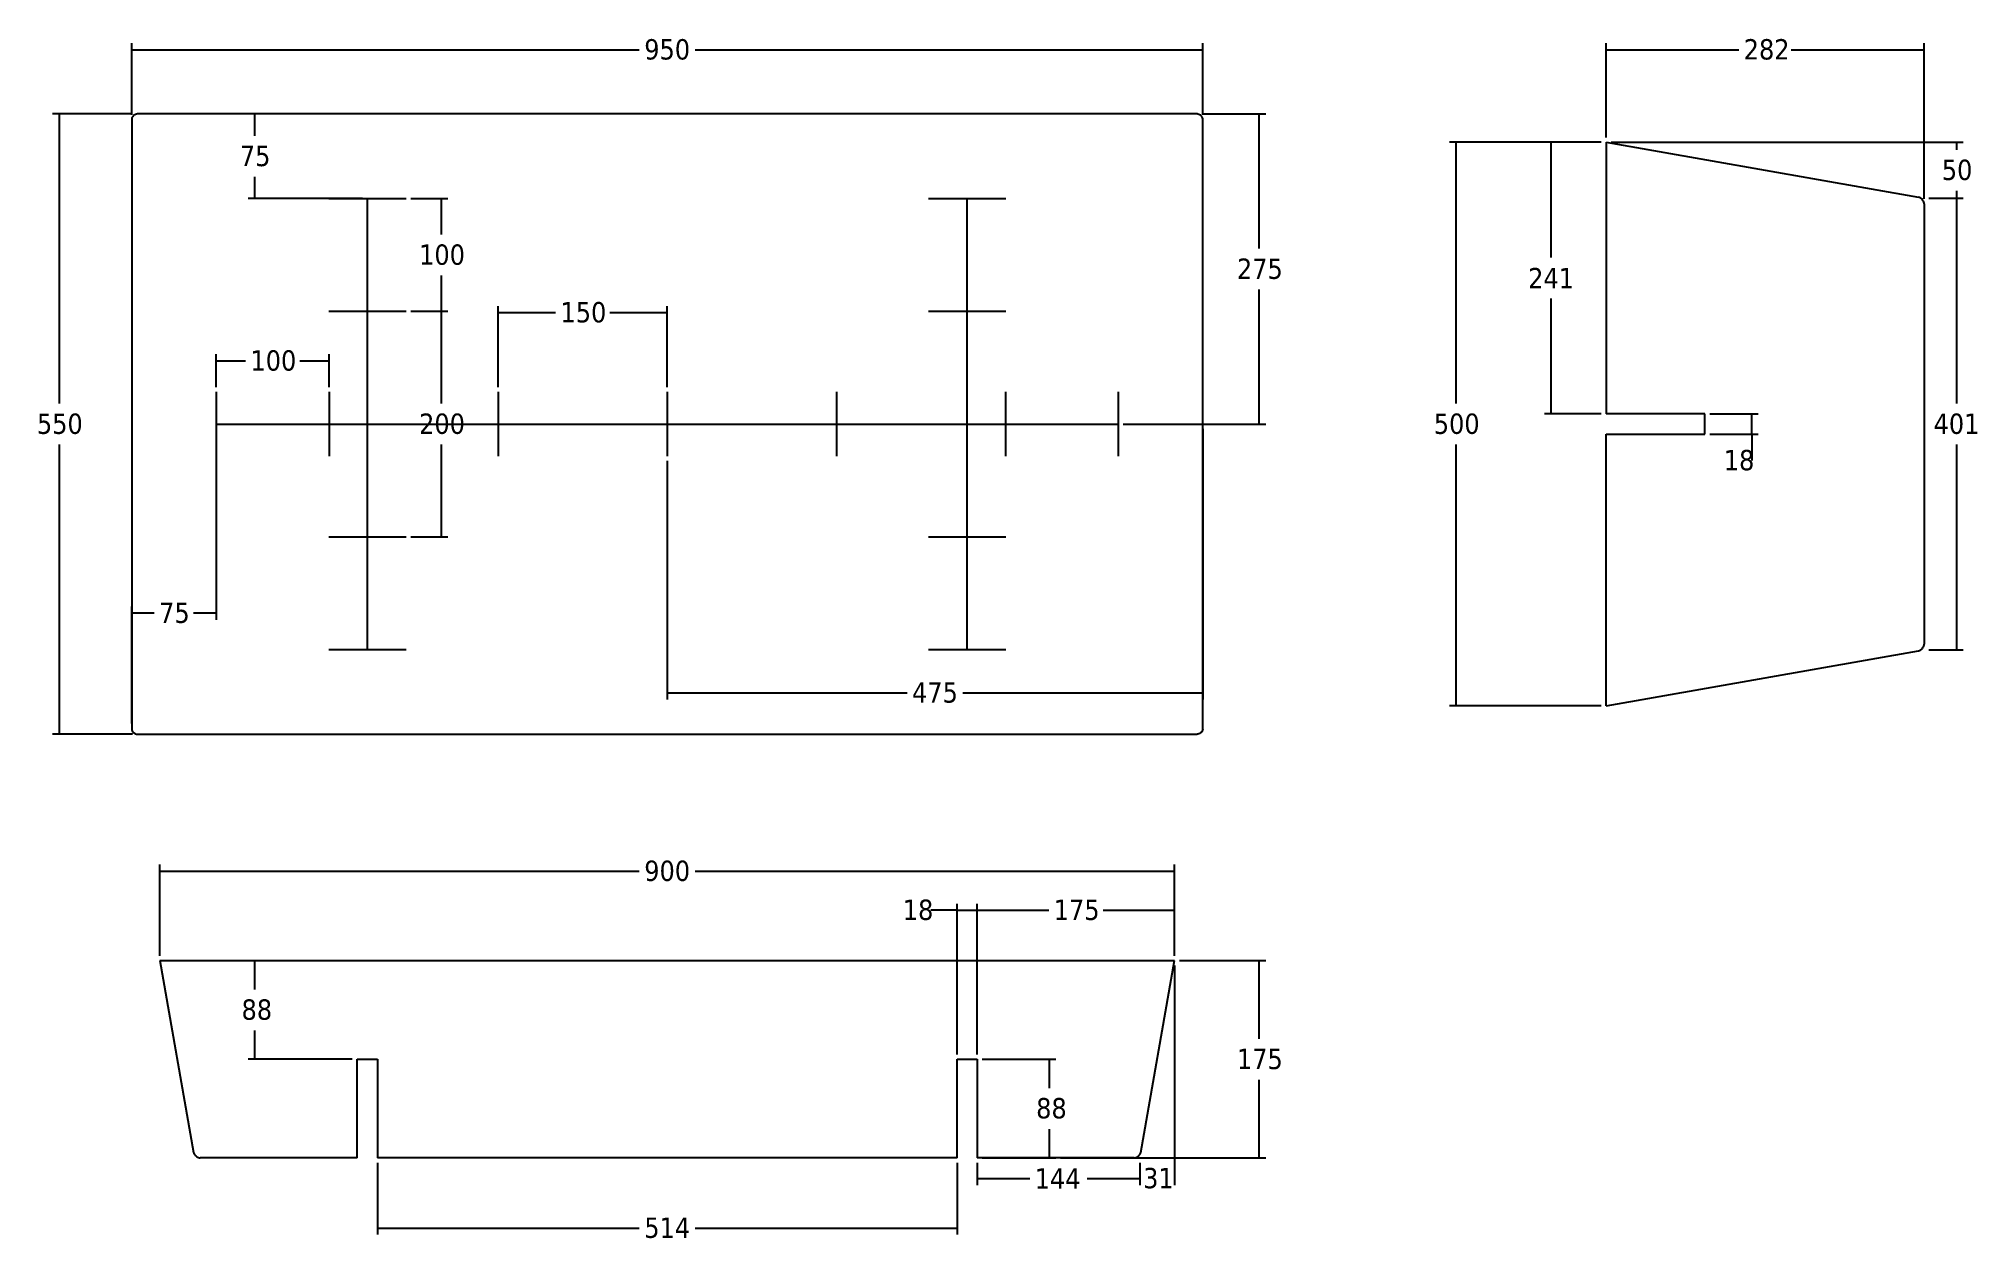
# Model space of a CAD drawing. Header units: millimetres. Extents: x -874 to 845, y -576 to 488.
import ezdxf

# ---------------------------------------------------------------- set-up
doc = ezdxf.new("R2010")
doc.units = ezdxf.units.MM
doc.styles.add('Tahoma', font='Tahoma')

msp = doc.modelspace()

# ---------------------------------------------------------------- linework, layer by layer
at = {"color": 1}
for p, q in [((-791.5, 421), (-791.5, 484.6)), ((158.5, 421), (158.5, 484.6)), ((516.2, 401), (516.2, 484.6)), ((798.2, 346.3), (798.2, 484.6)), ((-791.5, 478.7), (-341.3, 478.7)), ((-291.8, 478.7), (158.5, 478.7)), ((516.2, 478.7), (633.9, 478.7)), ((680.5, 478.7), (798.2, 478.7)), ((-790.9, 421.7), (-861.8, 421.7)), ((-855.9, 421.7), (-855.9, 164.9)), ((-320.9, 421.7), (-688.3, 421.7)), ((-682.4, 402.4), (-682.4, 421.7)), ((157.8, 421.7), (214.3, 421.7)), ((208.5, 302.4), (208.5, 421.7)), ((511.9, 396.7), (377.2, 396.7)), ((383, 396.7), (383, 164.9)), ((511.9, 396.7), (461.7, 396.7)), ((467.5, 294.4), (467.5, 396.7)), ((520.6, 396.7), (832.9, 396.7)), ((827.1, 396.7), (827.1, 390)), ((-682.4, 346.7), (-682.4, 366)), ((-586.9, 346.7), (-688.3, 346.7)), ((-543.9, 346.7), (-511.2, 346.7)), ((-517, 346.7), (-517, 314.9)), ((802.6, 346.9), (832.9, 346.9)), ((802.6, 346.9), (832.9, 346.9)), ((827.1, 353.6), (827.1, 346.9)), ((827.1, 346.9), (827.1, 164.9)), ((-517, 278.5), (-517, 246.7)), ((208.5, 146.7), (208.5, 266)), ((467.5, 155.7), (467.5, 258)), ((-543.9, 246.7), (-511.2, 246.7)), ((-543.9, 246.7), (-511.2, 246.7)), ((-517, 246.7), (-517, 164.9)), ((-466.5, 179.4), (-466.5, 251.3)), ((-466.5, 245.5), (-415.6, 245.5)), ((-367.5, 245.5), (-316.5, 245.5)), ((-316.5, 179.4), (-316.5, 251.3)), ((-716.5, 179.4), (-716.5, 208.6)), ((-616.5, 179.4), (-616.5, 208.6)), ((-716.5, 202.7), (-690.6, 202.7)), ((-642.5, 202.7), (-616.5, 202.7)), ((511.9, 155.7), (461.7, 155.7)), ((608.1, 155.7), (651.2, 155.7)), ((645.4, 137.7), (645.4, 155.7)), ((-716.5, 142.3), (-716.5, -26.9)), ((87.8, 146.7), (214.3, 146.7)), ((158.5, 142.3), (158.5, -97.6)), ((608.1, 137.7), (651.2, 137.7)), ((645.4, 137.7), (645.4, 114.4)), ((-855.9, 128.5), (-855.9, -128.3)), ((-517, 128.5), (-517, 46.7)), ((383, 128.5), (383, -103.3)), ((827.1, 128.5), (827.1, -53.6)), ((-316.5, 113.9), (-316.5, -97.6)), ((-543.9, 46.7), (-511.2, 46.7)), ((-791.5, -119), (-791.5, -15.2)), ((-771.5, -21), (-791.5, -21)), ((-716.5, -21), (-736.6, -21)), ((802.6, -53.6), (832.9, -53.6)), ((-316.5, -91.8), (-103.8, -91.8)), ((-54.3, -91.8), (158.5, -91.8)), ((511.9, -103.3), (377.2, -103.3)), ((-790.9, -128.3), (-861.8, -128.3)), ((-766.5, -325), (-766.5, -244.2)), ((-766.5, -250), (-341.3, -250)), ((-291.8, -250), (133.5, -250)), ((133.5, -325), (133.5, -244.2)), ((-59.5, -284.6), (-82.8, -284.6)), ((-59.5, -412.5), (-59.5, -278.8)), ((-59.5, -284.6), (-41.5, -284.6)), ((-41.5, -412.5), (-41.5, -278.8)), ((-41.5, -412.5), (-41.5, -278.8)), ((-41.5, -284.6), (21.9, -284.6)), ((70, -284.6), (133.5, -284.6)), ((133.5, -325), (133.5, -278.8)), ((-762.2, -329.3), (-676.6, -329.3)), ((-682.4, -354.9), (-682.4, -329.3)), ((133.5, -333.7), (133.5, -528.4)), ((137.8, -329.3), (214.3, -329.3)), ((208.5, -398.6), (208.5, -329.3)), ((-682.4, -416.8), (-682.4, -391.3)), ((-595.9, -416.8), (-688.3, -416.8)), ((-37.2, -416.8), (28.2, -416.8)), ((22.3, -416.8), (22.3, -442.4)), ((208.5, -504.3), (208.5, -435)), ((22.3, -478.8), (22.3, -504.3)), ((-573.5, -508.7), (-573.5, -572.4)), ((-59.5, -508.7), (-59.5, -572.4)), ((-41.5, -508.7), (-41.5, -528.4)), ((-37.2, -504.3), (28.2, -504.3)), ((32.4, -504.3), (214.3, -504.3)), ((102.6, -508.7), (102.6, -528.4)), ((102.6, -508.7), (102.6, -528.4)), ((-41.5, -522.6), (5, -522.6)), ((56, -522.6), (102.6, -522.6)), ((-573.5, -566.6), (-341.3, -566.6)), ((-291.8, -566.6), (-59.5, -566.6))]:
    msp.add_line(p, q, dxfattribs=at)
for p, q in [((-791.3, 418.2), (-791.5, 417.4)), ((-791.5, 417.4), (-791.5, 416.7)), ((-791.5, 416.7), (-791.5, -123.3)), ((-791, 418.9), (-791.3, 418.2)), ((-790.6, 419.6), (-791, 418.9)), ((-790.1, 420.2), (-790.6, 419.6)), ((-789.5, 420.7), (-790.1, 420.2)), ((-788.8, 421.1), (-789.5, 420.7)), ((-788.1, 421.4), (-788.8, 421.1)), ((-787.3, 421.6), (-788.1, 421.4)), ((-786.5, 421.7), (-787.3, 421.6)), ((153.5, 421.7), (-786.5, 421.7)), ((154.2, 421.6), (153.5, 421.7)), ((155, 421.4), (154.2, 421.6)), ((155.7, 421.1), (155, 421.4)), ((156.4, 420.7), (155.7, 421.1)), ((157, 420.2), (156.4, 420.7)), ((157.5, 419.6), (157, 420.2)), ((157.9, 418.9), (157.5, 419.6)), ((158.2, 418.2), (157.9, 418.9)), ((158.4, 417.4), (158.2, 418.2)), ((158.5, 416.7), (158.4, 417.4)), ((158.5, -123.3), (158.5, 416.7)), ((516.2, 396.7), (793.3, 347.8)), ((516.2, 396.7), (516.2, 155.7)), ((-616.8, 346.7), (-582.5, 346.7)), ((-582.5, 246.7), (-582.5, 346.7)), ((-582.5, 346.7), (-548.2, 346.7)), ((-84.8, 346.7), (-50.5, 346.7)), ((-50.5, 246.7), (-50.5, 346.7)), ((-50.5, 346.7), (-16.2, 346.7)), ((794.1, 347.6), (793.3, 347.8)), ((794.8, 347.3), (794.1, 347.6)), ((795.5, 346.9), (794.8, 347.3)), ((796.2, 346.3), (795.5, 346.9)), ((796.8, 345.7), (796.2, 346.3)), ((797.3, 345), (796.8, 345.7)), ((797.7, 344.3), (797.3, 345)), ((798, 343.5), (797.7, 344.3)), ((798.2, 342.7), (798, 343.5)), ((798.2, 341.9), (798.2, 342.7)), ((798.2, 341.9), (798.2, -48.6)), ((-616.8, 246.7), (-582.5, 246.7)), ((-582.5, 146.7), (-582.5, 246.7)), ((-582.5, 246.7), (-548.2, 246.7)), ((-84.8, 246.7), (-50.5, 246.7)), ((-50.5, 246.7), (-16.2, 246.7)), ((-50.5, 146.7), (-50.5, 246.7)), ((-716.5, 175.1), (-716.5, 146.7)), ((-616.5, 175.1), (-616.5, 146.7)), ((-466.5, 175.1), (-466.5, 146.7)), ((-316.5, 175.1), (-316.5, 146.7)), ((-166.5, 175.1), (-166.5, 146.7)), ((-16.5, 175.1), (-16.5, 146.7)), ((83.5, 175.1), (83.5, 146.7)), ((603.7, 155.7), (516.2, 155.7)), ((603.7, 137.7), (603.7, 155.7)), ((-716.5, 146.7), (-716.5, 118.3)), ((-716.5, 146.7), (-616.5, 146.7)), ((-616.5, 146.7), (-616.5, 118.3)), ((-616.5, 146.7), (-582.5, 146.7)), ((-582.5, 146.7), (-466.5, 146.7)), ((-582.5, 46.7), (-582.5, 146.7)), ((-466.5, 146.7), (-316.5, 146.7)), ((-466.5, 146.7), (-466.5, 118.3)), ((-316.5, 146.7), (-316.5, 118.3)), ((-316.5, 146.7), (-166.5, 146.7)), ((-166.5, 146.7), (-166.5, 118.3)), ((-166.5, 146.7), (-50.5, 146.7)), ((-50.5, 146.7), (-16.5, 146.7)), ((-50.5, 46.7), (-50.5, 146.7)), ((-16.5, 146.7), (83.5, 146.7)), ((-16.5, 146.7), (-16.5, 118.3)), ((83.5, 146.7), (83.5, 118.3)), ((516.2, 137.7), (603.7, 137.7)), ((516.2, -103.3), (516.2, 137.7)), ((-616.8, 46.7), (-582.5, 46.7)), ((-582.5, 46.7), (-548.2, 46.7)), ((-582.5, -53.3), (-582.5, 46.7)), ((-84.8, 46.7), (-50.5, 46.7)), ((-50.5, -53.3), (-50.5, 46.7)), ((-50.5, 46.7), (-16.2, 46.7)), ((797.3, -51.7), (797.7, -51)), ((797.7, -51), (798, -50.2)), ((798, -50.2), (798.2, -49.4)), ((798.2, -49.4), (798.2, -48.6)), ((-616.8, -53.3), (-582.5, -53.3)), ((-582.5, -53.3), (-548.2, -53.3)), ((-84.8, -53.3), (-50.5, -53.3)), ((-50.5, -53.3), (-16.2, -53.3)), ((516.2, -103.3), (793.3, -54.5)), ((793.3, -54.5), (794.1, -54.3)), ((794.1, -54.3), (794.8, -54)), ((794.8, -54), (795.5, -53.5)), ((795.5, -53.5), (796.2, -53)), ((796.2, -53), (796.8, -52.4)), ((796.8, -52.4), (797.3, -51.7)), ((-791.5, -123.3), (-791.5, -124.1)), ((-791.5, -124.1), (-791.3, -124.9)), ((-791.3, -124.9), (-791, -125.6)), ((-791, -125.6), (-790.6, -126.3)), ((-790.6, -126.3), (-790.1, -126.9)), ((-790.1, -126.9), (-789.5, -127.4)), ((-789.5, -127.4), (-788.8, -127.8)), ((-788.8, -127.8), (-788.1, -128.1)), ((-788.1, -128.1), (-787.3, -128.3)), ((-787.3, -128.3), (-786.5, -128.3)), ((-786.5, -128.3), (153.5, -128.3)), ((154.2, -128.3), (153.5, -128.3)), ((155, -128.1), (154.2, -128.3)), ((155.7, -127.8), (155, -128.1)), ((156.4, -127.4), (155.7, -127.8)), ((157, -126.9), (156.4, -127.4)), ((157.5, -126.3), (157, -126.9)), ((157.9, -125.6), (157.5, -126.3)), ((158.2, -124.9), (157.9, -125.6)), ((158.4, -124.1), (158.2, -124.9)), ((158.4, -124.1), (158.5, -123.3)), ((-766.5, -329.3), (-736.6, -499.4)), ((-766.5, -329.3), (133.5, -329.3)), ((103.5, -499.4), (133.5, -329.3)), ((-591.5, -504.3), (-591.5, -416.8)), ((-591.5, -416.8), (-573.5, -416.8)), ((-573.5, -416.8), (-573.5, -504.3)), ((-59.5, -504.3), (-59.5, -416.8)), ((-59.5, -416.8), (-41.5, -416.8)), ((-41.5, -416.8), (-41.5, -504.3)), ((-736.6, -499.4), (-736.4, -500.2)), ((-736.4, -500.2), (-736, -500.9)), ((-736, -500.9), (-735.6, -501.6)), ((-735.6, -501.6), (-735.1, -502.3)), ((-735.1, -502.3), (-734.5, -502.9)), ((-734.5, -502.9), (-733.8, -503.4)), ((-733.8, -503.4), (-733.1, -503.8)), ((-733.1, -503.8), (-732.3, -504.1)), ((-732.3, -504.1), (-731.5, -504.3)), ((-731.5, -504.3), (-730.7, -504.3)), ((-591.5, -504.3), (-730.7, -504.3)), ((-59.5, -504.3), (-573.5, -504.3)), ((97.6, -504.3), (-41.5, -504.3)), ((97.6, -504.3), (98.4, -504.3)), ((98.4, -504.3), (99.2, -504.1)), ((99.2, -504.1), (100, -503.8)), ((100, -503.8), (100.7, -503.4)), ((100.7, -503.4), (101.4, -502.9)), ((101.4, -502.9), (102, -502.3)), ((102, -502.3), (102.5, -501.6)), ((102.5, -501.6), (103, -500.9)), ((103, -500.9), (103.3, -500.2)), ((103.3, -500.2), (103.5, -499.4))]:
    msp.add_line(p, q)

# ---------------------------------------------------------------- texts
at = {"color": 1, "char_height": 18.05, "attachment_point": 7, "style": 'Tahoma'}
for s, insert in [('950', (-336.9, 469.7)), ('282', (638.3, 469.7)), ('75', (-695.6, 375.1)), ('50', (814, 362.8)), ('100', (-536.6, 287.6)), ('275', (188.8, 275.1)), ('241', (447.1, 267.1)), ('150', (-411.2, 236.5)), ('100', (-686.2, 193.7)), ('550', (-875.6, 137.6)), ('200', (-536.6, 137.6)), ('500', (363.4, 137.6)), ('401', (806.7, 137.6)), ('18', (620.6, 105.3)), ('75', (-767.2, -30.1)), ('475', (-99.4, -100.8)), ('900', (-336.9, -259)), ('18', (-107.6, -293.6)), ('175', (26.3, -293.6)), ('88', (-694.1, -382.1)), ('175', (188.8, -425.9)), ('88', (10.7, -469.6)), ('144', (9.4, -531.6)), ('31', (105.6, -531.6)), ('514', (-336.9, -575.6))]:
    msp.add_mtext(s, dxfattribs=dict(at, insert=insert))

doc.saveas('drawing.dxf')
